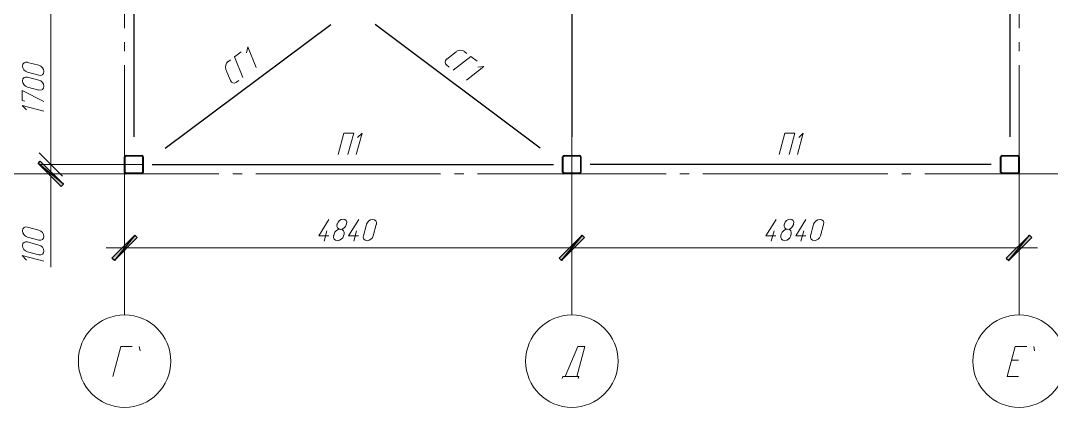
# Model space of a CAD drawing. Header units: millimetres. Extents: x -678 to 5260, y -935 to 3264.
# Drawn here: x 1525 to 2640, y 1945 to 2364 of the extents above; entities that cross this region are included whole.
import ezdxf

# ---------------------------------------------------------------- set-up
doc = ezdxf.new("R2010")
doc.units = ezdxf.units.MM
doc.header["$MEASUREMENT"] = 0
doc.layers.get('0').update_dxf_attribs({"linetype": 'CONTINUOUS'})

msp = doc.modelspace()

# ---------------------------------------------------------------- hatches: boundary and pattern name
at = {"true_color": 0x000007}
h = msp.add_hatch(color=7, dxfattribs=at)
h.paths.add_polyline_path([(1568.41138, 2184.45675), (1571.06698, 2186.94637), (1543.51512, 2209.35301)])
h.paths.add_polyline_path([(1571.06698, 2186.94637), (1543.51512, 2209.35301), (1546.00474, 2212.00861)])
h = msp.add_hatch(color=7, dxfattribs=at)
h.paths.add_polyline_path([(1650.90101, 2129.35301), (1648.41138, 2132.00861), (1626.17072, 2104.29077)])
h.paths.add_polyline_path([(1648.41138, 2132.00861), (1626.17072, 2104.29077), (1623.34914, 2107.11235)])
h = msp.add_hatch(color=7, dxfattribs=at)
h.paths.add_polyline_path([(2107.33254, 2107.11235), (2110.15412, 2104.29077), (2132.39479, 2132.00861)])
h.paths.add_polyline_path([(2110.15412, 2104.29077), (2132.39479, 2132.00861), (2134.88441, 2129.35301)])
h = msp.add_hatch(color=7, dxfattribs=at)
h.paths.add_polyline_path([(2134.88441, 2129.35301), (2132.39479, 2132.00861), (2110.15412, 2104.29077)])
h.paths.add_polyline_path([(2132.39479, 2132.00861), (2110.15412, 2104.29077), (2107.33254, 2107.11235)])
h = msp.add_hatch(color=7, dxfattribs=at)
h.paths.add_polyline_path([(2591.31595, 2107.11235), (2593.97155, 2104.29077), (2616.37819, 2132.00861)])
h.paths.add_polyline_path([(2593.97155, 2104.29077), (2616.37819, 2132.00861), (2618.86781, 2129.35301)])

# ---------------------------------------------------------------- linework, layer by layer
at = {"color": 7, "linetype": 'Continuous', "lineweight": 9, "true_color": 0x000007}
for points in [[(1557.29105, 2358.23268), (1557.29105, 2568.19119), (1557.29105, 2568.19119)], [(1637.12508, 2555.74305), (1637.12508, 2355.74305), (1637.12508, 2355.74305)], [(2121.10848, 2555.74305), (2121.10848, 2355.74305), (2121.10848, 2355.74305)], [(2605.09188, 2555.74305), (2605.09188, 2355.74305), (2605.09188, 2355.74305)], [(1557.29105, 2188.27417), (1557.29105, 2398.23268), (1557.29105, 2398.23268)], [(1637.12508, 2340.80529), (1637.12508, 2330.84679), (1637.12508, 2330.84679)], [(1769.24126, 2329.35301), (1770.56906, 2335.66006), (1779.53172, 2313.4194)], [(2121.10848, 2340.80529), (2121.10848, 2330.84679), (2121.10848, 2330.84679)], [(2605.09188, 2340.80529), (2605.09188, 2330.84679), (2605.09188, 2330.84679)], [(1749.15827, 2319.56048), (1751.81387, 2321.71816), (1751.81387, 2321.71816)], [(1765.09188, 2302.63102), (1756.12923, 2324.87168), (1763.43213, 2330.34886)], [(1985.83877, 2322.38206), (1995.96325, 2330.34886), (1995.96325, 2330.34886)], [(1992.80972, 2310.43185), (2011.73089, 2325.36961), (2018.86781, 2320.0584)], [(2004.75993, 2330.68081), (2007.41553, 2328.52314), (2007.41553, 2328.52314)], [(1544.34499, 2315.74305), (1532.06284, 2318.89658), (1532.06284, 2318.89658)], [(1637.12508, 2315.74305), (1637.12508, 2198.23268), (1637.12508, 2145.28662), (1637.12508, 2045.20363)], [(1751.6479, 2299.14554), (1746.83462, 2311.26172), (1746.83462, 2311.26172)], [(1985.83877, 2315.74305), (1988.49437, 2313.58538), (1988.49437, 2313.58538)], [(2019.53172, 2313.75135), (2026.00474, 2314.41525), (2007.24956, 2299.80944)], [(2121.10848, 2315.74305), (2121.10848, 2198.23268), (2121.10848, 2145.28662), (2121.10848, 2045.20363)], [(2605.09188, 2315.74305), (2605.09188, 2198.23268), (2605.09188, 2145.28662), (2605.09188, 2045.20363)], [(1532.06284, 2308.27417), (1544.34499, 2304.95467), (1544.34499, 2304.95467)], [(1544.34499, 2299.64347), (1532.06284, 2302.96297), (1532.06284, 2302.96297)], [(1758.12093, 2297.31982), (1760.77653, 2299.31152), (1760.77653, 2299.31152)], [(1529.24126, 2276.90488), (1526.41968, 2277.56878), (1526.41968, 2288.35716), (1549.82217, 2276.57293)], [(1532.06284, 2292.17459), (1544.34499, 2288.68911), (1544.34499, 2288.68911)], [(1530.90101, 2267.4443), (1526.41968, 2272.25758), (1549.82217, 2265.95052)], [(1878.9508, 2219.14554), (1885.25786, 2242.21608), (1874.46947, 2242.21608), (1868.3284, 2219.14554)], [(1889.40723, 2237.73475), (1894.22051, 2242.21608), (1887.91346, 2219.14554)], [(2356.2952, 2219.14554), (2362.43628, 2242.21608), (2351.81387, 2242.21608), (2345.50682, 2219.14554)], [(2366.75163, 2237.73475), (2371.39893, 2242.21608), (2365.25786, 2219.14554)], [(1557.29105, 2097.31982), (1557.29105, 2198.23268), (1557.29105, 2208.19119), (1557.29105, 2233.25343)], [(1544.67694, 2220.80529), (1569.90516, 2195.74305), (1569.90516, 2195.74305)], [(1544.67694, 2220.80529), (1569.90516, 2195.74305), (1569.90516, 2195.74305)], [(1739.19976, 2198.23268), (1637.12508, 2198.23268), (1577.20806, 2198.23268), (1477.12508, 2198.23268)], [(1657.20806, 2208.19119), (1544.67694, 2208.19119), (1544.67694, 2208.19119)], [(1657.20806, 2208.19119), (1544.67694, 2208.19119), (1544.67694, 2208.19119)], [(1627.16657, 2198.23268), (1544.67694, 2198.23268), (1544.67694, 2198.23268)], [(1764.26201, 2198.23268), (1754.3035, 2198.23268), (1754.3035, 2198.23268)], [(1979.19976, 2198.23268), (1779.36574, 2198.23268), (1779.36574, 2198.23268)], [(2004.26201, 2198.23268), (1994.13752, 2198.23268), (1994.13752, 2198.23268)], [(2223.18317, 2198.23268), (2121.10848, 2198.23268), (2019.19976, 2198.23268)], [(2248.24541, 2198.23268), (2238.12093, 2198.23268), (2238.12093, 2198.23268)], [(2463.18317, 2198.23268), (2263.01719, 2198.23268), (2263.01719, 2198.23268)], [(2488.07943, 2198.23268), (2478.12093, 2198.23268), (2478.12093, 2198.23268)], [(2674.9674, 2198.23268), (2605.09188, 2198.23268), (2503.18317, 2198.23268)], [(1637.12508, 2188.27417), (1637.12508, 2105.61857), (1637.12508, 2105.61857)], [(2121.10848, 2188.27417), (2121.10848, 2105.61857), (2121.10848, 2105.61857)], [(2121.10848, 2188.27417), (2121.10848, 2105.61857), (2121.10848, 2105.61857)], [(1858.03794, 2131.17874), (1847.24956, 2131.17874), (1858.36989, 2148.93807)], [(1867.33254, 2144.1248), (1867.00059, 2142.96297), (1867.00059, 2142.96297)], [(1876.79313, 2142.96297), (1877.29105, 2144.1248), (1877.29105, 2144.1248)], [(1890.23711, 2131.17874), (1879.6147, 2131.17874), (1890.56906, 2148.93807)], [(1898.86781, 2143.46089), (1895.54831, 2131.17874), (1895.54831, 2131.17874)], [(1906.33669, 2131.17874), (1909.49022, 2143.46089), (1909.49022, 2143.46089)], [(2342.02134, 2131.17874), (2331.23296, 2131.17874), (2342.35329, 2148.93807)], [(2351.14997, 2144.1248), (2350.984, 2142.96297), (2350.984, 2142.96297)], [(2360.77653, 2142.96297), (2361.27445, 2144.1248), (2361.27445, 2144.1248)], [(2374.22051, 2131.17874), (2363.59811, 2131.17874), (2374.38649, 2148.93807)], [(2382.85122, 2143.46089), (2379.53172, 2131.17874), (2379.53172, 2131.17874)], [(2390.3201, 2131.17874), (2393.47362, 2143.46089), (2393.47362, 2143.46089)], [(2605.09188, 2146.61442), (2605.09188, 2105.61857), (2605.09188, 2105.61857)], [(1544.34499, 2137.31982), (1532.06284, 2140.47334), (1532.06284, 2140.47334)], [(1853.05869, 2125.53558), (1856.04624, 2136.48994), (1856.04624, 2136.48994)], [(1863.84707, 2132.83849), (1863.34914, 2131.17874), (1863.34914, 2131.17874)], [(1873.97155, 2131.17874), (1874.63545, 2132.83849), (1874.63545, 2132.83849)], [(1885.09188, 2125.53558), (1888.07943, 2136.48994), (1888.07943, 2136.48994)], [(2337.04209, 2125.53558), (2340.02964, 2136.48994), (2340.02964, 2136.48994)], [(2347.83047, 2132.83849), (2347.33254, 2131.17874), (2347.33254, 2131.17874)], [(2357.95495, 2131.17874), (2358.61885, 2132.83849), (2358.61885, 2132.83849)], [(2369.07528, 2125.53558), (2372.06284, 2136.48994), (2372.06284, 2136.48994)], [(1532.06284, 2129.85094), (1544.34499, 2126.36546), (1544.34499, 2126.36546)], [(1544.34499, 2121.05426), (1532.06284, 2124.53973), (1532.06284, 2124.53973)], [(1530.90101, 2104.95467), (1526.41968, 2109.93392), (1549.82217, 2103.62687)], [(1532.06284, 2113.75135), (1544.34499, 2110.43185), (1544.34499, 2110.43185)], [(1617.20806, 2118.23268), (2141.02549, 2118.23268), (2141.02549, 2118.23268)], [(2101.19147, 2118.23268), (2625.00889, 2118.23268), (2625.00889, 2118.23268)], [(1624.34499, 1978.97957), (1633.14167, 2011.51069), (1645.42383, 2011.51069)], [(1653.05869, 2011.51069), (1654.22051, 2006.69741), (1654.22051, 2006.69741)], [(2113.97155, 1978.97957), (2127.58151, 2011.51069), (2135.21636, 2011.51069), (2126.41968, 1978.97957)], [(2604.59396, 1978.97957), (2592.14582, 1978.97957), (2600.77653, 2011.51069), (2613.39064, 2011.51069)], [(2621.02549, 2011.51069), (2622.02134, 2006.69741), (2622.02134, 2006.69741)], [(2596.9591, 1996.57293), (2604.42798, 1996.57293), (2604.42798, 1996.57293)], [(2110.65205, 1976.65592), (2111.31595, 1978.97957), (2128.74333, 1978.97957), (2128.07943, 1976.65592)]]:
    msp.add_lwpolyline(points, dxfattribs=at)
at = {"color": 7, "linetype": 'Continuous', "lineweight": 25, "true_color": 0x000007}
for points in [[(1647.08358, 2518.23268), (1647.08358, 2238.23268), (1647.08358, 2238.23268)], [(2121.10848, 2518.23268), (2121.10848, 2238.23268), (2121.10848, 2238.23268)], [(2595.13337, 2518.23268), (2595.13337, 2238.23268), (2595.13337, 2238.23268)], [(1681.10848, 2226.1165), (1860.19562, 2360.0584), (1860.19562, 2360.0584)], [(2087.08358, 2226.1165), (1908.3284, 2360.0584), (1908.3284, 2360.0584)], [(1637.12508, 2199.72645), (1637.12508, 2216.65592), (1637.12508, 2216.65592)], [(1637.78898, 2199.72645), (1637.78898, 2216.65592), (1637.78898, 2216.65592)], [(1638.61885, 2218.14969), (1655.88026, 2218.14969), (1655.88026, 2218.14969)], [(1638.61885, 2217.65177), (1655.88026, 2217.65177), (1655.88026, 2217.65177)], [(1656.71014, 2216.65592), (1656.71014, 2199.72645), (1656.71014, 2199.72645)], [(1657.20806, 2216.65592), (1657.20806, 2199.72645), (1657.20806, 2199.72645)], [(2111.14997, 2199.72645), (2111.14997, 2216.65592), (2111.14997, 2216.65592)], [(2111.81387, 2199.72645), (2111.81387, 2216.65592), (2111.81387, 2216.65592)], [(2112.64375, 2218.14969), (2129.57321, 2218.14969), (2129.57321, 2218.14969)], [(2112.64375, 2217.65177), (2129.57321, 2217.65177), (2129.57321, 2217.65177)], [(2130.40308, 2216.65592), (2130.40308, 2199.72645), (2130.40308, 2199.72645)], [(2131.06698, 2216.65592), (2131.06698, 2199.72645), (2131.06698, 2199.72645)], [(2585.17487, 2199.72645), (2585.17487, 2216.65592), (2585.17487, 2216.65592)], [(2585.67279, 2199.72645), (2585.67279, 2216.65592), (2585.67279, 2216.65592)], [(2586.66864, 2218.14969), (2603.59811, 2218.14969), (2603.59811, 2218.14969)], [(2586.66864, 2217.65177), (2603.59811, 2217.65177), (2603.59811, 2217.65177)], [(2604.42798, 2216.65592), (2604.42798, 2199.72645), (2604.42798, 2199.72645)], [(2605.09188, 2216.65592), (2605.09188, 2199.72645), (2605.09188, 2199.72645)], [(1655.88026, 2198.89658), (1638.61885, 2198.89658), (1638.61885, 2198.89658)], [(1655.88026, 2198.23268), (1638.61885, 2198.23268), (1638.61885, 2198.23268)], [(1667.16657, 2208.19119), (2101.19147, 2208.19119), (2101.19147, 2208.19119)], [(2129.57321, 2198.89658), (2112.64375, 2198.89658), (2112.64375, 2198.89658)], [(2129.57321, 2198.23268), (2112.64375, 2198.23268), (2112.64375, 2198.23268)], [(2575.05039, 2208.19119), (2141.02549, 2208.19119), (2141.02549, 2208.19119)], [(2603.59811, 2198.89658), (2586.66864, 2198.89658), (2586.66864, 2198.89658)], [(2603.59811, 2198.23268), (2586.66864, 2198.23268), (2586.66864, 2198.23268)]]:
    msp.add_lwpolyline(points, dxfattribs=at)
at = {"color": 7, "linetype": 'Continuous', "lineweight": -2, "true_color": 0x000007}
for points in [[(1571.06698, 2186.94637), (1543.51512, 2209.35301), (1546.00474, 2212.00861)], [(1568.41138, 2184.45675), (1571.06698, 2186.94637), (1543.51512, 2209.35301)], [(1648.41138, 2132.00861), (1626.17072, 2104.29077), (1623.34914, 2107.11235)], [(1650.90101, 2129.35301), (1648.41138, 2132.00861), (1626.17072, 2104.29077)], [(2107.33254, 2107.11235), (2110.15412, 2104.29077), (2132.39479, 2132.00861)], [(2132.39479, 2132.00861), (2110.15412, 2104.29077), (2107.33254, 2107.11235)], [(2110.15412, 2104.29077), (2132.39479, 2132.00861), (2134.88441, 2129.35301)], [(2134.88441, 2129.35301), (2132.39479, 2132.00861), (2110.15412, 2104.29077)], [(2591.31595, 2107.11235), (2593.97155, 2104.29077), (2616.37819, 2132.00861)], [(2593.97155, 2104.29077), (2616.37819, 2132.00861), (2618.86781, 2129.35301)]]:
    msp.add_lwpolyline(points, close=True, dxfattribs=at)
at = {"color": 7, "linetype": 'Continuous', "lineweight": 9, "true_color": 0x000007}
for points in [[(2004.59396, 2330.84679), (2002.2703, 2332.67251), (1998.45288, 2332.50654), (1996.12923, 2330.51484)], [(1985.83877, 2322.54803), (1983.51512, 2320.55633), (1983.51512, 2317.56878), (1985.83877, 2315.74305)], [(1532.22881, 2319.06255), (1529.24126, 2319.89243), (1526.75163, 2318.0667), (1526.75163, 2315.07915)], [(1526.75163, 2315.07915), (1526.75163, 2312.0916), (1529.07528, 2309.10405), (1532.06284, 2308.27417)], [(1549.82217, 2308.93807), (1549.82217, 2311.92562), (1547.49852, 2314.91318), (1544.51097, 2315.74305)], [(1748.9923, 2319.72645), (1746.66864, 2317.90073), (1745.67279, 2314.24928), (1746.83462, 2311.4277)], [(1532.22881, 2302.96297), (1529.24126, 2303.62687), (1526.75163, 2301.96712), (1526.75163, 2298.97957)], [(1526.75163, 2298.97957), (1526.75163, 2295.99201), (1529.07528, 2293.00446), (1532.06284, 2292.17459)], [(1544.34499, 2304.95467), (1547.33254, 2304.1248), (1549.82217, 2305.95052), (1549.82217, 2308.93807)], [(1549.82217, 2293.00446), (1549.82217, 2295.99201), (1547.49852, 2298.97957), (1544.51097, 2299.80944)], [(1751.6479, 2299.31152), (1752.80972, 2296.48994), (1755.79728, 2295.66006), (1758.12093, 2297.31982)], [(1544.34499, 2289.02106), (1547.33254, 2288.19119), (1549.82217, 2290.01691), (1549.82217, 2293.00446)], [(1905.67279, 2148.93807), (1902.68524, 2148.93807), (1899.69769, 2146.61442), (1899.03379, 2143.62687)], [(1909.6562, 2143.46089), (1910.48607, 2146.44845), (1908.66035, 2148.93807), (1905.67279, 2148.93807)], [(2389.6562, 2148.93807), (2386.66864, 2148.93807), (2383.68109, 2146.61442), (2382.85122, 2143.62687)], [(2393.6396, 2143.46089), (2394.46947, 2146.44845), (2392.64375, 2148.93807), (2389.6562, 2148.93807)], [(1532.22881, 2140.63932), (1529.24126, 2141.30322), (1526.75163, 2139.64347), (1526.75163, 2136.65592)], [(1526.75163, 2136.65592), (1526.75163, 2133.66836), (1529.07528, 2130.68081), (1532.06284, 2129.85094)], [(1544.34499, 2126.53143), (1547.33254, 2125.70156), (1549.82217, 2127.52728), (1549.82217, 2130.51484)], [(1549.82217, 2130.51484), (1549.82217, 2133.50239), (1547.49852, 2136.48994), (1544.51097, 2137.15384)], [(1895.54831, 2131.34471), (1894.88441, 2128.35716), (1896.54416, 2125.86753), (1899.53172, 2125.86753)], [(1899.53172, 2125.86753), (1902.51927, 2125.86753), (1905.50682, 2128.19119), (1906.33669, 2131.17874)], [(2379.53172, 2131.34471), (2378.70184, 2128.35716), (2380.52757, 2125.86753), (2383.51512, 2125.86753)], [(2383.51512, 2125.86753), (2386.50267, 2125.86753), (2389.49022, 2128.19119), (2390.3201, 2131.17874)], [(1532.22881, 2124.70571), (1529.24126, 2125.36961), (1526.75163, 2123.70986), (1526.75163, 2120.72231)], [(1526.75163, 2120.72231), (1526.75163, 2117.73475), (1529.07528, 2114.7472), (1532.06284, 2113.91733)], [(1549.82217, 2114.58123), (1549.82217, 2117.56878), (1547.49852, 2120.55633), (1544.51097, 2121.22023)], [(1544.34499, 2110.59782), (1547.33254, 2109.76795), (1549.82217, 2111.59367), (1549.82217, 2114.58123)]]:
    msp.add_open_spline(points, degree=3, dxfattribs=at)
at = {"color": 7, "linetype": 'Continuous', "lineweight": 25, "true_color": 0x000007}
for points in [[(1638.78483, 2218.14969), (1637.95495, 2218.14969), (1637.45703, 2217.65177), (1637.45703, 2216.82189)], [(1638.78483, 2217.65177), (1638.2869, 2217.65177), (1637.95495, 2217.31982), (1637.95495, 2216.82189)], [(1657.37404, 2216.82189), (1657.37404, 2217.65177), (1656.71014, 2218.14969), (1656.04624, 2218.14969)], [(1656.71014, 2216.82189), (1656.71014, 2217.31982), (1656.37819, 2217.65177), (1656.04624, 2217.65177)], [(2112.80972, 2218.14969), (2111.97985, 2218.14969), (2111.31595, 2217.65177), (2111.31595, 2216.82189)], [(2112.80972, 2217.65177), (2112.3118, 2217.65177), (2111.97985, 2217.31982), (2111.97985, 2216.82189)], [(2131.06698, 2216.82189), (2131.06698, 2217.65177), (2130.56906, 2218.14969), (2129.73918, 2218.14969)], [(2130.40308, 2216.82189), (2130.40308, 2217.31982), (2130.07113, 2217.65177), (2129.73918, 2217.65177)], [(2586.66864, 2218.14969), (2586.00474, 2218.14969), (2585.34084, 2217.65177), (2585.34084, 2216.82189)], [(2586.66864, 2217.65177), (2586.33669, 2217.65177), (2586.00474, 2217.31982), (2586.00474, 2216.82189)], [(2605.09188, 2216.82189), (2605.09188, 2217.65177), (2604.42798, 2218.14969), (2603.76408, 2218.14969)], [(2604.42798, 2216.82189), (2604.42798, 2217.31982), (2604.09603, 2217.65177), (2603.76408, 2217.65177)], [(1637.45703, 2199.89243), (1637.45703, 2199.06255), (1637.95495, 2198.39865), (1638.78483, 2198.39865)], [(1637.95495, 2199.89243), (1637.95495, 2199.3945), (1638.2869, 2199.06255), (1638.78483, 2199.06255)], [(1656.04624, 2199.06255), (1656.37819, 2199.06255), (1656.71014, 2199.3945), (1656.71014, 2199.89243)], [(1656.04624, 2198.39865), (1656.71014, 2198.39865), (1657.37404, 2199.06255), (1657.37404, 2199.89243)], [(2111.31595, 2199.89243), (2111.31595, 2199.06255), (2111.97985, 2198.39865), (2112.80972, 2198.39865)], [(2111.97985, 2199.89243), (2111.97985, 2199.3945), (2112.3118, 2199.06255), (2112.80972, 2199.06255)], [(2129.73918, 2199.06255), (2130.07113, 2199.06255), (2130.40308, 2199.3945), (2130.40308, 2199.89243)], [(2129.73918, 2198.39865), (2130.56906, 2198.39865), (2131.06698, 2199.06255), (2131.06698, 2199.89243)], [(2585.34084, 2199.89243), (2585.34084, 2199.06255), (2586.00474, 2198.39865), (2586.66864, 2198.39865)], [(2586.00474, 2199.89243), (2586.00474, 2199.3945), (2586.33669, 2199.06255), (2586.66864, 2199.06255)], [(2603.76408, 2199.06255), (2604.09603, 2199.06255), (2604.42798, 2199.3945), (2604.42798, 2199.89243)], [(2603.76408, 2198.39865), (2604.42798, 2198.39865), (2605.09188, 2199.06255), (2605.09188, 2199.89243)]]:
    msp.add_open_spline(points, degree=3, dxfattribs=at)
at = {"color": 7, "linetype": 'Continuous', "lineweight": 9, "true_color": 0x000007}
for points, knots in [([(1867.16657, 2143.12894), (1866.33669, 2140.47334), (1867.99645, 2138.14969), (1870.65205, 2138.14969), (1870.65205, 2138.14969), (1873.47362, 2138.14969), (1876.2952, 2140.30737), (1876.9591, 2143.12894)], [0, 0, 0, 0, 0.125, 0.125, 0.125, 0.125001, 1, 1, 1, 1]), ([(1877.45703, 2144.1248), (1878.12093, 2146.94637), (1876.46118, 2149.10405), (1873.80557, 2149.10405), (1873.80557, 2149.10405), (1870.984, 2149.10405), (1868.16242, 2146.94637), (1867.49852, 2144.1248)], [0, 0, 0, 0, 0.125, 0.125, 0.125, 0.125001, 1, 1, 1, 1]), ([(2350.984, 2143.12894), (2350.3201, 2140.47334), (2351.97985, 2138.14969), (2354.63545, 2138.14969), (2354.63545, 2138.14969), (2357.45703, 2138.14969), (2360.2786, 2140.30737), (2360.9425, 2143.12894)], [0, 0, 0, 0, 0.125, 0.125, 0.125, 0.125001, 1, 1, 1, 1]), ([(2361.10848, 2144.1248), (2361.93835, 2146.94637), (2360.2786, 2149.10405), (2357.45703, 2149.10405), (2357.45703, 2149.10405), (2354.80142, 2149.10405), (2351.97985, 2146.94637), (2351.31595, 2144.1248)], [0, 0, 0, 0, 0.125, 0.125, 0.125, 0.125001, 1, 1, 1, 1]), ([(1863.51512, 2131.34471), (1862.68524, 2128.35716), (1864.51097, 2125.86753), (1867.49852, 2125.86753), (1867.49852, 2125.86753), (1870.48607, 2125.86753), (1873.47362, 2128.19119), (1874.13752, 2131.17874)], [0, 0, 0, 0, 0.125, 0.125, 0.125, 0.125001, 1, 1, 1, 1]), ([(1874.63545, 2132.83849), (1875.46533, 2135.82604), (1873.6396, 2138.31567), (1870.65205, 2138.31567), (1870.65205, 2138.31567), (1867.6645, 2138.31567), (1864.67694, 2135.99201), (1863.84707, 2133.00446)], [0, 0, 0, 0, 0.125, 0.125, 0.125, 0.125001, 1, 1, 1, 1]), ([(2347.49852, 2131.34471), (2346.66864, 2128.35716), (2348.49437, 2125.86753), (2351.48192, 2125.86753), (2351.48192, 2125.86753), (2354.46947, 2125.86753), (2357.45703, 2128.19119), (2358.12093, 2131.17874)], [0, 0, 0, 0, 0.125, 0.125, 0.125, 0.125001, 1, 1, 1, 1]), ([(2358.61885, 2132.83849), (2359.28275, 2135.82604), (2357.623, 2138.31567), (2354.63545, 2138.31567), (2354.63545, 2138.31567), (2351.6479, 2138.31567), (2348.66035, 2135.99201), (2347.83047, 2133.00446)], [0, 0, 0, 0, 0.125, 0.125, 0.125, 0.125001, 1, 1, 1, 1]), ([(1687.24956, 1995.4111), (1687.24956, 2023.12894), (1664.84292, 2045.53558), (1637.29105, 2045.53558), (1637.29105, 2045.53558), (1609.57321, 2045.53558), (1587.16657, 2023.12894), (1587.16657, 1995.4111), (1587.16657, 1995.4111), (1587.16657, 1967.85923), (1609.57321, 1945.4526), (1637.29105, 1945.4526), (1637.29105, 1945.4526), (1664.84292, 1945.4526), (1687.24956, 1967.85923), (1687.24956, 1995.4111)], [0, 0, 0, 0, 0.0625, 0.0625, 0.0625, 0.062501, 0.125, 0.125, 0.125, 0.125001, 0.1875, 0.1875, 0.1875, 0.187501, 1, 1, 1, 1]), ([(2171.23296, 1995.4111), (2171.23296, 2023.12894), (2148.82632, 2045.53558), (2121.27445, 2045.53558), (2121.27445, 2045.53558), (2093.55661, 2045.53558), (2071.14997, 2023.12894), (2071.14997, 1995.4111), (2071.14997, 1995.4111), (2071.14997, 1967.85923), (2093.55661, 1945.4526), (2121.27445, 1945.4526), (2121.27445, 1945.4526), (2148.82632, 1945.4526), (2171.23296, 1967.85923), (2171.23296, 1995.4111)], [0, 0, 0, 0, 0.0625, 0.0625, 0.0625, 0.062501, 0.125, 0.125, 0.125, 0.125001, 0.1875, 0.1875, 0.1875, 0.187501, 1, 1, 1, 1]), ([(2655.21636, 1995.4111), (2655.21636, 2023.12894), (2632.80972, 2045.53558), (2605.25786, 2045.53558), (2605.25786, 2045.53558), (2577.54001, 2045.53558), (2555.13337, 2023.12894), (2555.13337, 1995.4111), (2555.13337, 1995.4111), (2555.13337, 1967.85923), (2577.54001, 1945.4526), (2605.25786, 1945.4526), (2605.25786, 1945.4526), (2632.80972, 1945.4526), (2655.21636, 1967.85923), (2655.21636, 1995.4111)], [0, 0, 0, 0, 0.0625, 0.0625, 0.0625, 0.062501, 0.125, 0.125, 0.125, 0.125001, 0.1875, 0.1875, 0.1875, 0.187501, 1, 1, 1, 1])]:
    msp.add_open_spline(points, degree=3, knots=knots, dxfattribs=at)

doc.saveas('drawing.dxf')
